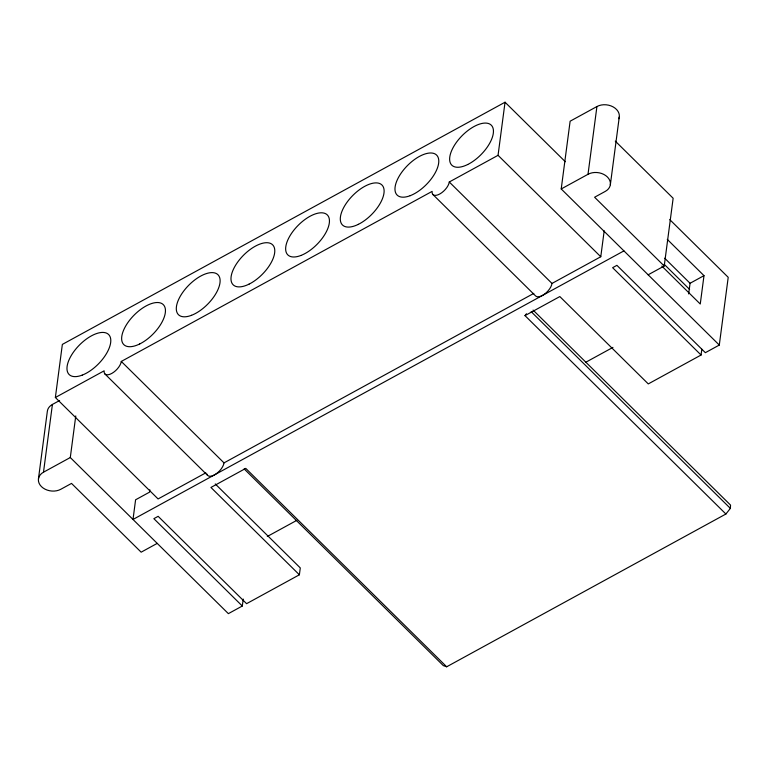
<?xml version="1.0" encoding="UTF-8"?>
<svg xmlns="http://www.w3.org/2000/svg" width="769" height="769" viewBox="0 0 769 769"><rect width="100%" height="100%" fill="white"/><g stroke="black" fill="none" stroke-linecap="round" stroke-linejoin="round"><path stroke-width="1.15" d="M244.157 468.927L443.338 665.627L446.674 666.781L725.898 514.019L730.367 508.386L730.55 505.098L533.071 310.08M38.45 478.837L47.37 411.098A13.823 10.295 7.5 0 1 52.417 404.446L59.626 400.505M157.222 543.385L141.15 552.18L71.517 483.413L60.799 489.276A13.823 10.295 7.5 0 1 41.43 486.604A13.823 10.295 7.5 0 1 43.497 472.195L52.417 404.446M205.823 472.829L158.087 498.946L55.368 397.506L62.356 344.406L505.041 102.219L565.321 161.74M243.225 599.07L242.302 606.02L228.374 613.643L70.296 457.536L75.766 415.933M149.84 489.795L149.532 492.16L135.594 499.783L133.008 519.46L623.928 250.886M242.302 606.02L153.858 518.671L158.145 516.326L246.589 603.675L299.381 574.789L300.285 567.926L215.243 483.941M432.803 194.413L535.522 295.854A11.064 5.268 -45.4 0 0 544.712 293.989A11.064 5.268 -45.4 0 0 551.998 283.434L600.772 256.75L498.052 155.319L505.041 102.219M725.898 514.019L524.996 315.626L559.832 296.565L648.277 383.914L701.068 355.028L612.624 267.689L616.911 265.343L705.356 352.683L719.294 345.06L561.216 188.953L570.127 121.204L596.927 106.545A13.823 10.295 7.5 0 1 613.201 106.929A13.823 10.295 7.5 0 1 618.814 118.724M561.216 188.953L588.006 174.294L596.927 106.545M600.772 256.75L604.194 230.796M610.355 184.723L619.276 116.984M648.142 274.802L664.224 266.007L673.144 198.258L615.287 141.121M688.659 293.912L690.062 283.271L664.685 258.211M667.281 239.39L703.991 275.648L700.261 304.024L661.84 266.084M701.068 355.028L701.828 349.241M719.294 345.06L728.214 277.321L669.77 219.607M524.996 315.626L526.486 313.752M55.368 397.506L104.142 370.821A11.064 5.268 -45.4 0 0 111.745 373.455A11.064 5.268 -45.4 0 0 121.291 361.44L432.13 191.375A11.064 5.268 -45.4 0 0 439.743 194.009A11.064 5.268 -45.4 0 0 449.279 181.993L498.052 155.319M43.497 472.195L70.296 457.536M206.899 474.002A11.064 5.268 -45.4 0 0 215.599 474.223A11.064 5.268 -45.4 0 0 224.01 462.88L533.801 293.393M690.062 283.271L703.991 275.648M267.304 536.483L296.815 520.344M585.555 362.372L612.951 347.386M664.205 264.315L689.61 289.404M664.224 266.007L594.591 197.239L605.309 191.375A13.823 10.295 7.5 0 0 607.375 176.966A13.823 10.295 7.5 0 0 588.006 174.294M449.279 181.993L551.998 283.434M531.177 311.685L730.367 508.386M446.674 666.781L245.772 468.388L210.937 487.45L299.381 574.789M121.291 361.44L224.01 462.88M104.805 373.859L207.524 475.3M300.862 255.491A28.097 13.39 -45.4 0 0 328.959 217.656A28.097 13.39 -45.4 0 0 292.797 231.575A28.097 13.39 -45.4 0 0 300.862 255.491M249.031 284.146A28.097 13.39 -45.4 0 0 273.485 245.878A28.097 13.39 -45.4 0 0 236.102 264.421A28.097 13.39 -45.4 0 0 249.031 284.146M191.529 315.309A28.097 13.39 -45.4 0 0 219.626 277.474A28.097 13.39 -45.4 0 0 183.464 291.384A28.097 13.39 -45.4 0 0 191.529 315.309M139.698 343.964A28.097 13.39 -45.4 0 0 164.153 305.697A28.097 13.39 -45.4 0 0 126.77 324.23A28.097 13.39 -45.4 0 0 139.698 343.964M82.196 375.128A28.097 13.39 -45.4 0 0 110.303 337.293A28.097 13.39 -45.4 0 0 74.132 351.202A28.097 13.39 -45.4 0 0 82.196 375.128M358.364 224.337A28.097 13.39 -45.4 0 0 382.818 186.069A28.097 13.39 -45.4 0 0 345.435 204.602A28.097 13.39 -45.4 0 0 358.364 224.337M410.194 195.682A28.097 13.39 -45.4 0 0 438.292 157.847A28.097 13.39 -45.4 0 0 402.129 171.756A28.097 13.39 -45.4 0 0 410.194 195.682M467.696 164.518A28.097 13.39 -45.4 0 0 492.15 126.251A28.097 13.39 -45.4 0 0 454.767 144.783A28.097 13.39 -45.4 0 0 467.696 164.518"/></g></svg>
